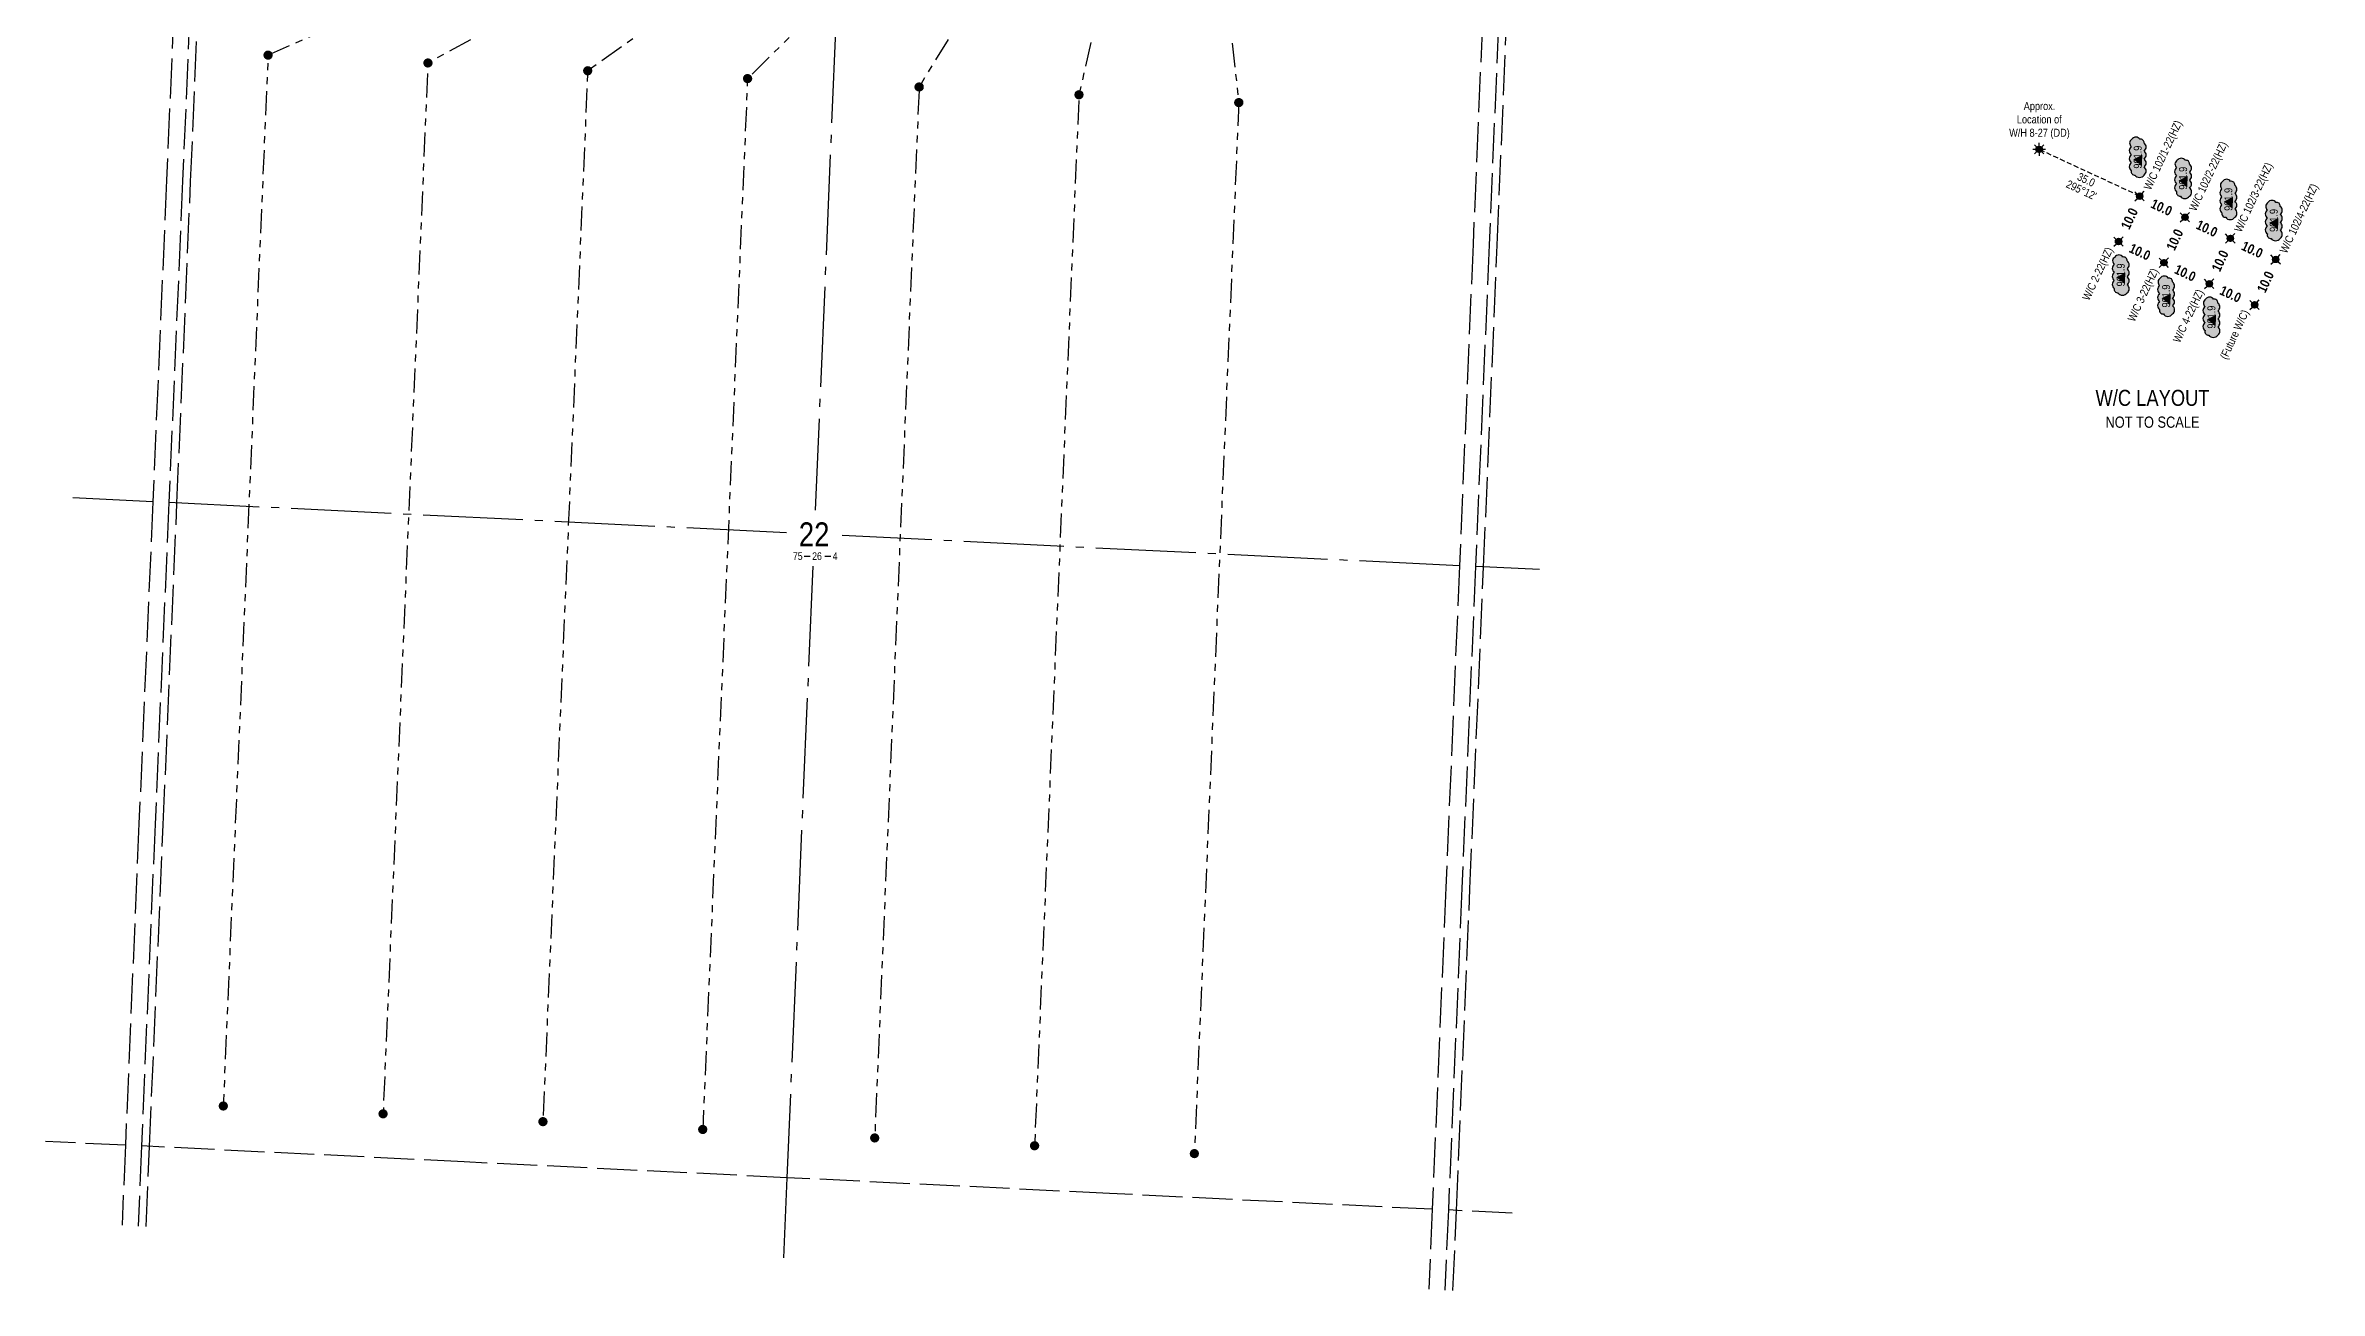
# Model space of a CAD drawing. Extents: x 312650 to 315907, y 6154778 to 6158591.
# Drawn here: x 312650 to 315492, y 6154778 to 6156333 of the extents above; entities that cross this region are included whole.
import ezdxf
from ezdxf.enums import TextEntityAlignment as Align

# ---------------------------------------------------------------- set-up
doc = ezdxf.new("R2010")
doc.units = 0
doc.header["$LTSCALE"] = 5
for name, pattern in [('foc-DRILLPATH', [14.75, 6, -1.75, 1.75, -1.75, 1.75, -1.75]), ('foc-QUARTERLINE', [33, 25, -3, 2, -3]), ('foc-TIELINE', [1.875, 1.25, -0.625]), ('foc-UNSURVEYED', [12.5, 10, -2.5])]:
    doc.linetypes.add(name, pattern=pattern)
for name, color, linetype in [('10', 1, 'Continuous'), ('9', 3, 'Continuous'), ('C-WS-S', 13, 'Continuous'), ('DETAIL-T', 7, 'Continuous'), ('L-BD', 7, 'Continuous'), ('L-MON', 1, 'Continuous'), ('L-SECLBL', 7, 'Continuous'), ('L-SECQ', 8, 'foc-QUARTERLINE'), ('L-TIE', 7, 'foc-TIELINE'), ('L-TIE-T', 7, 'Continuous'), ('L-USEC', 7, 'foc-UNSURVEYED'), ('P-ELEVATION', 7, 'Continuous'), ('P-PDRILLPATH', 12, 'foc-DRILLPATH'), ('P-TXT', 4, 'Continuous')]:
    doc.layers.add(name, color=color, linetype=linetype)
doc.layers.add('C-WS-T', color=13, linetype='Continuous', lineweight=9)
doc.styles.add('80', font='ARIALN.TTF', dxfattribs={"height": 10})
doc.styles.add('80CG', font='ARIALN.TTF', dxfattribs={"height": 10})
doc.styles.add('80L', font='ARIALN.TTF', dxfattribs={"height": 10})
doc.styles.add('BOLD', font='ARIALNB.TTF')
doc.styles.add('SIMPLEX', font='ARIALN.TTF')

# ---------------------------------------------------------------- blocks, each defined once
blk = doc.blocks.new('L-SECLBL')
at = {"layer": '9', "color": 7}
for p, q in [((-5.1, -27.8), (-12.3, -27.8)), ((20.7, -27.8), (13.5, -27.8))]:
    blk.add_line(p, q, dxfattribs=at)
at = {"layer": '10', "color": 2, "style": 'SIMPLEX'}
blk.add_attdef('SEC', text='', height=30, dxfattribs=at).set_placement((0, 0), align=Align.MIDDLE)
at = {"layer": '10', "color": 5, "style": '80L'}
blk.add_attdef('TWP', text='', height=9.5, dxfattribs=at).set_placement((-14.4, -27.4), align=Align.MIDDLE_RIGHT)
blk.add_attdef('RGE', text='', height=9.5, dxfattribs=at).set_placement((3.6, -27.4), align=Align.MIDDLE_CENTER)
blk.add_attdef('MER', text='', height=9.5, dxfattribs=at).set_placement((23.2, -27.4), align=Align.MIDDLE_LEFT)
blk = doc.blocks.new('plbh')
at = {"layer": 'L-MON'}
h = blk.add_hatch(color=255, dxfattribs=at)
h.dxf.hatch_style = 1
edge = h.paths.add_edge_path()
edge.add_arc((0, 0), 1.16, 0, 360)
h = blk.add_hatch(color=256, dxfattribs=at)
h.dxf.hatch_style = 1
h.paths.add_polyline_path([(-0.96, 0, 1), (0.96, 0, 1)])
h.paths.add_polyline_path([(0.91, 0, -1), (-0.91, 0, -1)], flags=16)
h.paths.add_polyline_path([(0.45, 0, -1), (-0.45, 0, -1)], flags=0)
h = blk.add_hatch(color=256, dxfattribs=at)
h.dxf.hatch_style = 1
h.paths.add_polyline_path([(-0.45, 0, 1), (0.45, 0, 1)])
h.paths.add_polyline_path([(0.4, 0, -1), (-0.4, 0, -1)], flags=16)
at = {"layer": 'L-MON', "color": 240}
for radius in [0.96, 0.91, 0.45, 0.4]:
    blk.add_circle((0, 0), radius, dxfattribs=at)
blk = doc.blocks.new('*U44')
at = {"layer": 'P-ELEVATION'}
h = blk.add_hatch(color=111, dxfattribs=at)
h.dxf.hatch_style = 1
edge = h.paths.add_edge_path()
edge.add_arc((-17.4, -4.5), 6.1, 215, 325)
edge.add_arc((-7.4, -4.5), 6.1, 215, 325)
edge.add_arc((2.6, -4.5), 6.1, 215, 325)
edge.add_arc((12.7, -4.5), 6.1, 215, 325)
edge.add_arc((18.1, -3.7), 4.32, 263.4336, 373.4336)
edge.add_arc((18.8, 2.3), 6.1, 305, 415)
edge.add_arc((17.5, 4.4), 5.69, 30.6955, 140.6955)
edge.add_arc((8.1, 4.5), 6.1, 35, 145)
edge.add_arc((-1.9, 4.5), 6.1, 35, 145)
edge.add_arc((-11.9, 4.5), 6.1, 35, 145)
edge.add_arc((-18, 3.8), 4.33, 75.4261, 185.4261)
edge.add_arc((-18.4, -2.3), 6.96, 125, 235)
at = {"color": 240, "flags": 128}
blk.add_lwpolyline([(-22.4, -8, 0.520567), (-12.3, -8, 0.520567), (-2.4, -8, 0.520567), (7.6, -8, 0.520567), (17.6, -8, 0.520567), (22.4, -2.7, 0.520567), (22.4, 7.3, 0.520567), (13.1, 8, 0.520567), (3.1, 8, 0.520567), (-6.9, 8, 0.520567), (-16.9, 8, 0.520567), (-22.4, 3.4, 0.520567)], format="xyb", close=True, dxfattribs=at)
at = {"layer": 'P-ELEVATION', "color": 240, "flags": 128}
blk.add_lwpolyline([(0, 0, 12.5, 0, 0), (-11.1, -5.5, 0, 0, 0)], format="xyseb", dxfattribs=at)
at = {"layer": 'P-ELEVATION', "color": 240, "style": '80'}
blk.add_attdef('ELEVATION', text='', height=10, dxfattribs=at).set_placement((0, 0), align=Align.MIDDLE_CENTER)
blk = doc.blocks.new('WC')
at = {"layer": 'L-MON'}
h = blk.add_hatch(color=255, dxfattribs=at)
h.dxf.hatch_style = 1
edge = h.paths.add_edge_path()
edge.add_arc((0, 0), 0.9, 0, 360)
at = {"layer": 'L-MON', "color": 240, "flags": 128}
for points in [[(-0.62, 0.5), (-1.23, 1.12)], [(0.52, 0.61), (1.13, 1.21)], [(-1.18, -1.18), (-0.56, -0.57)], [(1.16, -1.18), (0.56, -0.57)]]:
    blk.add_lwpolyline(points, dxfattribs=at)
at = {"layer": 'L-MON', "color": 240}
for radius in [0.8, 0.373]:
    blk.add_circle((0, 0), radius, dxfattribs=at)
blk = doc.blocks.new('GAS')
h = blk.add_hatch(color=255)
h.dxf.hatch_style = 1
edge = h.paths.add_edge_path()
edge.add_arc((0, 0), 0.9, 0, 360)
for p, q in [((-0.81, 0), (-1.62, 0)), ((-0.57, 0.57), (-1.14, 1.14)), ((0, 0.81), (0, 1.62)), ((0.57, 0.57), (1.14, 1.14)), ((1.62, 0), (0.81, 0)), ((-0.57, -0.57), (-1.14, -1.14)), ((0, -0.81), (0, -1.62)), ((1.14, -1.14), (0.57, -0.57))]:
    blk.add_line(p, q)
blk.add_circle((0, 0), 0.8)

msp = doc.modelspace()

# ---------------------------------------------------------------- linework, layer by layer
at = {"layer": 'L-SECQ'}
for p, q in [((313645.188, 6156526.157), (313612.324, 6155752.578)), ((312784.532, 6155762.956), (312684.663, 6155767.847)), ((313576.631, 6155724.283), (312804.628, 6155762.091)), ((314417.468, 6155683.105), (313645.833, 6155720.894)), ((313609.353, 6155682.641), (313576.907, 6154918.92)), ((314517.346, 6155678.347), (314437.564, 6155682.255)), ((313576.907, 6154918.92), (313572.663, 6154819.02))]:
    msp.add_line(p, q, dxfattribs=at)
at = {"layer": 'L-TIE'}
msp.add_line((315267.566, 6156144.791), (315141.938, 6156203.213), dxfattribs=at)
at = {"layer": 'L-USEC'}
for p, q in [((312818.821, 6156566.517), (312801.677, 6156164.737)), ((312838.912, 6156565.535), (312821.773, 6156163.879)), ((312831.813, 6156163.265), (312848.958, 6156565.044)), ((314451.461, 6156486.78), (314434.463, 6156084.942)), ((314471.552, 6156485.799), (314454.56, 6156084.092)), ((314464.601, 6156083.471), (314481.598, 6156485.308)), ((312801.677, 6156164.737), (312784.532, 6155762.956)), ((312821.773, 6156163.879), (312804.628, 6155762.098)), ((312814.668, 6155761.481), (312831.813, 6156163.265)), ((314434.463, 6156084.942), (314417.468, 6155683.105)), ((314454.56, 6156084.092), (314437.564, 6155682.255)), ((314447.604, 6155681.631), (314464.601, 6156083.471)), ((312784.532, 6155762.956), (312767.241, 6155361.233)), ((312804.628, 6155762.091), (312787.337, 6155360.368)), ((312797.524, 6155359.701), (312814.668, 6155761.481)), ((314417.468, 6155683.105), (314400.471, 6155281.267)), ((314437.564, 6155682.255), (314420.568, 6155280.417)), ((314430.607, 6155279.793), (314447.604, 6155681.631)), ((312767.241, 6155361.233), (312750.245, 6154959.395)), ((312787.337, 6155360.383), (312770.341, 6154958.545)), ((312780.382, 6154957.918), (312797.524, 6155359.701)), ((314400.471, 6155281.267), (314383.475, 6154879.429)), ((314420.568, 6155280.417), (314403.572, 6154878.579)), ((314413.612, 6154877.953), (314430.607, 6155279.793)), ((312750.245, 6154959.395), (312650.374, 6154964.285)), ((312750.245, 6154959.396), (312746.019, 6154859.494)), ((312770.341, 6154958.546), (312766.11, 6154858.51)), ((313173.617, 6154938.666), (312770.341, 6154958.545)), ((312776.156, 6154858.018), (312780.382, 6154957.921)), ((313576.907, 6154918.92), (313173.617, 6154938.666)), ((313980.193, 6154899.174), (313576.907, 6154918.92)), ((314383.475, 6154879.429), (313980.193, 6154899.174)), ((314383.475, 6154879.43), (314379.249, 6154779.529)), ((314403.571, 6154878.58), (314399.34, 6154778.545)), ((314483.35, 6154874.646), (314403.572, 6154878.579)), ((314409.386, 6154778.053), (314413.612, 6154877.955))]:
    msp.add_line(p, q, dxfattribs=at)
at = {"layer": 'P-PDRILLPATH', "flags": 128}
for points in [[(314103.039, 6156836.238), (312928.552, 6156320.899), (312872.531, 6155008.466)], [(314093.973, 6156840.454), (313328.037, 6156301.388), (313272.015, 6154988.907)], [(314080.691, 6156835.603), (313527.78, 6156291.633), (313471.757, 6154979.128)], [(314084.906, 6156844.67), (313742.219, 6156281.16), (313686.703, 6154968.603)], [(314071.625, 6156839.819), (313941.962, 6156271.405), (313886.444, 6154958.824)], [(314075.84, 6156848.886), (314141.705, 6156261.65), (314086.186, 6154949.044)], [(314089.758, 6156831.387), (313128.295, 6156311.143), (313072.273, 6154998.687)]]:
    msp.add_lwpolyline(points, dxfattribs=at)

# ---------------------------------------------------------------- block references
at = {"xscale": 0.99988389, "yscale": 0.99988389, "zscale": 0.99988389, "rotation": 90}
for p in [(315265.103, 6156193.514), (315321.768, 6156167.162), (315378.433, 6156140.811), (315435.098, 6156114.459), (315243.864, 6156046.405), (315300.529, 6156020.054), (315357.194, 6155993.702)]:
    msp.add_blockref('*U44', p, dxfattribs=at).add_auto_attribs({'ELEVATION': '901.9'})
at = {"layer": 'L-MON', "color": 2}
for name, p, xscale, yscale, zscale in [('plbh', (312928.552, 6156320.899), 4.999419449999957, 4.999419449999957, 4.999419449999957), ('plbh', (313128.295, 6156311.143), 4.999419449999957, 4.999419449999957, 4.999419449999957), ('plbh', (313328.037, 6156301.388), 4.999419449999957, 4.999419449999957, 4.999419449999957), ('plbh', (313527.78, 6156291.633), 4.999419449999957, 4.999419449999957, 4.999419449999957), ('plbh', (313742.219, 6156281.16), 4.999419449999957, 4.999419449999957, 4.999419449999957), ('plbh', (313941.962, 6156271.405), 4.999419449999957, 4.999419449999957, 4.999419449999957), ('plbh', (314141.705, 6156261.65), 4.999419449999957, 4.999419449999957, 4.999419449999957), ('WC', (315267.566, 6156144.791), 4.999419449999973, 4.999419449999973, 4.999419449999973), ('WC', (315241.221, 6156088.123), 4.999419449999973, 4.999419449999973, 4.999419449999973), ('plbh', (312872.531, 6155008.466), 4.999419449999957, 4.999419449999957, 4.999419449999957), ('plbh', (313072.273, 6154998.687), 4.999419449999957, 4.999419449999957, 4.999419449999957), ('plbh', (313272.015, 6154988.907), 4.999419449999957, 4.999419449999957, 4.999419449999957), ('plbh', (313471.757, 6154979.128), 4.999419449999957, 4.999419449999957, 4.999419449999957), ('plbh', (313686.703, 6154968.603), 4.999419449999957, 4.999419449999957, 4.999419449999957), ('plbh', (313886.444, 6154958.824), 4.999419449999957, 4.999419449999957, 4.999419449999957), ('plbh', (314086.186, 6154949.044), 4.999419449999957, 4.999419449999957, 4.999419449999957)]:
    msp.add_blockref(name, p, dxfattribs=dict(at, xscale=xscale, yscale=yscale, zscale=zscale))
at = {"layer": 'L-MON', "color": 5, "xscale": 4.999419449999973, "yscale": 4.999419449999973, "zscale": 4.999419449999973}
for p in [(315324.231, 6156118.439), (315380.896, 6156092.087), (315297.886, 6156061.771), (315437.561, 6156065.736), (315354.551, 6156035.419), (315411.216, 6156009.068)]:
    msp.add_blockref('WC', p, dxfattribs=at)
at = {"layer": 'L-SECLBL'}
msp.add_blockref('L-SECLBL', (313610.988, 6155722.603), dxfattribs=at).add_auto_attribs({'SEC': '22', 'TWP': '75', 'RGE': '26', 'MER': '4'})

# ---------------------------------------------------------------- texts
at = {"layer": 'DETAIL-T', "color": 3, "insert": (315283.592, 6155879.103), "char_height": 19.9869, "width": 144.66209, "attachment_point": 5, "style": '80CG'}
msp.add_mtext('W/C LAYOUT\\P{\\H0.7x;NOT TO SCALE}', dxfattribs=at)
at = {"layer": 'L-BD', "color": 3, "style": 'BOLD'}
for rotation, p in [(65.066185, (315254.517, 6156102.107)), (335.059591, (315280.281, 6156131.013)), (65.066185, (315311.182, 6156075.755)), (335.059591, (315336.946, 6156104.661)), (335.059591, (315253.152, 6156075.389)), (65.066185, (315367.847, 6156049.403)), (335.059591, (315393.611, 6156078.309)), (335.059591, (315309.817, 6156049.038)), (65.066185, (315424.512, 6156023.052)), (335.059591, (315366.482, 6156022.686))]:
    msp.add_text('10.0', height=11.9986, rotation=rotation, dxfattribs=at).set_placement(p)
at = {"layer": 'L-TIE-T', "style": '80L'}
for s, p in [("295°12'", (315194.739, 6156152.469)), ('35.0', (315200.747, 6156165.389))]:
    msp.add_text(s, height=9.9988, rotation=335.0596, dxfattribs=at).set_placement(p, align=Align.MIDDLE)
at = {"layer": 'P-TXT', "style": '80L'}
for s, p in [('W/C 102/1-22(HZ)', (315281.23, 6156151.56)), ('W/C 102/2-22(HZ)', (315337.895, 6156125.208)), ('W/C 102/3-22(HZ)', (315394.56, 6156098.857)), ('W/C 102/4-22(HZ)', (315451.225, 6156072.505)), ('W/C 2-22(HZ)', (315204.39, 6156013.467)), ('W/C 3-22(HZ)', (315261.055, 6155987.115)), ('W/C 4-22(HZ)', (315317.72, 6155960.763)), ('(Future W/C)', (315376.468, 6155939.923))]:
    msp.add_text(s, height=9.99884, rotation=65, dxfattribs=at).set_placement(p)

# ---------------------------------------------------------------- next in the draw order: texts
at = {"layer": 'C-WS-T', "insert": (315104.418, 6156262.331), "char_height": 9.99884, "attachment_point": 1, "style": '80L', "bg_fill": 2}
msp.add_mtext_dynamic_manual_height_columns('\\pi18.238;Approx.\\P\\pi9.6576;Location of \\P\\pi0.054347;W/H 8-27 (DD) ', width=74.9704, gutter_width=50, heights=[0], dxfattribs=at)

# ---------------------------------------------------------------- next in the draw order: block references
at = {"layer": 'C-WS-S', "color": 5, "xscale": 4.999419449999994, "yscale": 4.999419449999994, "zscale": 12.49854862602087}
msp.add_blockref('GAS', (315141.938, 6156203.213), dxfattribs=at)

doc.saveas('drawing.dxf')
